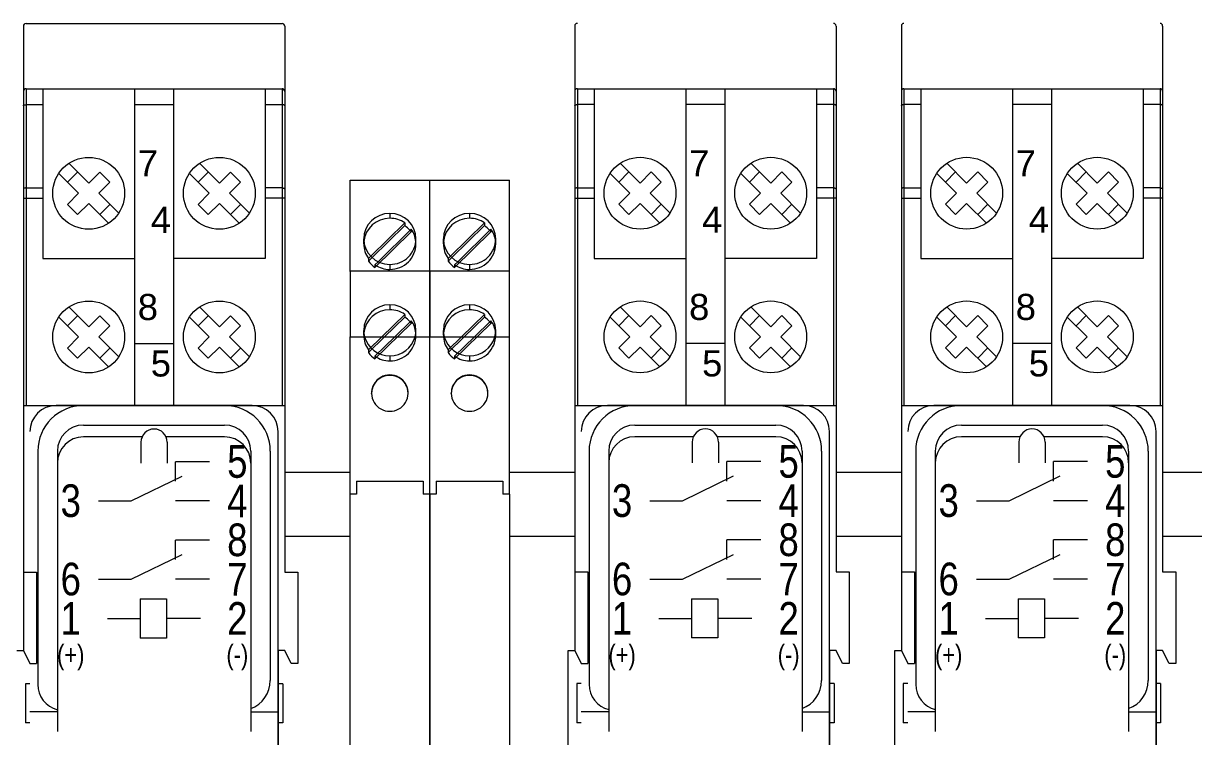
# Model space of a CAD drawing. Header units: millimetres. Extents: x 1359 to 3577, y 1336 to 3557.
# Drawn here: x 2754.9 to 2844.4, y 1977 to 2031.6 of the extents above; entities that cross this region are included whole.
import ezdxf

# ---------------------------------------------------------------- set-up
doc = ezdxf.new("R2010")
doc.units = ezdxf.units.MM
doc.layers.add('000-PI-Oprema', color=30, linetype='Continuous', lineweight=5)
doc.layers.add('000-SI-Oprema', color=30, linetype='Continuous', lineweight=0)
doc.layers.add('002-PI-Kabelska kanalica', color=150, linetype='Continuous')
doc.styles.add('NUOVO', font='txt.shx', dxfattribs={"width": 0.8, "height": 0.8})
doc.styles.get("Standard").update_dxf_attribs({"font": 'arial.ttf'})

msp = doc.modelspace()

# ---------------------------------------------------------------- linework, layer by layer
at = {"layer": '000-PI-Oprema', "color": 0, "linetype": 'ByBlock', "lineweight": 0}
for p, q in [((2779.871, 2019.556), (2785.971, 2019.556)), ((2779.871, 2013.1), (2779.871, 2019.556)), ((2779.871, 2019.556), (2779.871, 2019.556)), ((2779.871, 2019.556), (2779.871, 2019.556)), ((2779.871, 2019.556), (2779.871, 2019.556)), ((2779.871, 2019.556), (2785.971, 2019.556)), ((2779.871, 2013.1), (2779.871, 2019.556)), ((2779.871, 2019.556), (2779.871, 2019.556)), ((2779.871, 2019.556), (2779.871, 2019.556)), ((2779.871, 2019.556), (2779.871, 2019.556)), ((2785.971, 2019.556), (2785.971, 2019.556)), ((2785.971, 2019.556), (2785.971, 2019.556)), ((2785.971, 2019.556), (2785.971, 2019.556)), ((2785.971, 2013.1), (2785.971, 2019.556)), ((2785.971, 2019.556), (2785.971, 2019.556)), ((2785.971, 2019.556), (2785.971, 2019.556)), ((2785.971, 2019.556), (2785.971, 2019.556)), ((2785.971, 2013.1), (2785.971, 2019.556)), ((2785.971, 2019.556), (2792.071, 2019.556)), ((2785.971, 2013.1), (2785.971, 2019.556)), ((2785.971, 2019.556), (2785.971, 2019.556)), ((2785.971, 2019.556), (2785.971, 2019.556)), ((2785.971, 2019.556), (2785.971, 2019.556)), ((2785.971, 2019.556), (2792.071, 2019.556)), ((2785.971, 2013.1), (2785.971, 2019.556)), ((2785.971, 2019.556), (2785.971, 2019.556)), ((2785.971, 2019.556), (2785.971, 2019.556)), ((2785.971, 2019.556), (2785.971, 2019.556)), ((2785.971, 2018.711), (2785.971, 2019.156)), ((2785.971, 2018.711), (2785.971, 2019.156)), ((2792.071, 2019.556), (2792.071, 2019.556)), ((2792.071, 2019.556), (2792.071, 2019.556)), ((2792.071, 2019.556), (2792.071, 2019.556)), ((2792.071, 2013.1), (2792.071, 2019.556)), ((2792.071, 2019.556), (2792.071, 2019.556)), ((2792.071, 2019.556), (2792.071, 2019.556)), ((2792.071, 2019.556), (2792.071, 2019.556)), ((2792.071, 2013.1), (2792.071, 2019.556)), ((2792.071, 2018.711), (2792.071, 2019.156)), ((2792.071, 2018.711), (2792.071, 2019.156)), ((2779.871, 2018.056), (2779.871, 2018.056)), ((2779.871, 2018.056), (2779.871, 2018.056)), ((2785.971, 2018.056), (2785.971, 2018.056)), ((2785.971, 2018.056), (2785.971, 2018.056)), ((2784.066, 2016.281), (2781.455, 2013.727)), ((2782.921, 2017.013), (2782.921, 2016.634)), ((2784.066, 2016.281), (2784.066, 2016.073)), ((2785.971, 2015.993), (2785.971, 2016.869)), ((2785.971, 2015.993), (2785.971, 2016.869)), ((2790.166, 2016.281), (2787.555, 2013.727)), ((2789.021, 2017.013), (2789.021, 2016.634)), ((2790.166, 2016.281), (2790.166, 2016.073)), ((2792.071, 2015.993), (2792.071, 2016.869)), ((2792.071, 2015.993), (2792.071, 2016.869)), ((2781.561, 2013.623), (2784.066, 2016.073)), ((2784.561, 2015.589), (2781.776, 2012.865)), ((2782.019, 2013.311), (2784.561, 2015.797)), ((2784.561, 2015.797), (2784.561, 2015.589)), ((2787.661, 2013.623), (2790.166, 2016.073)), ((2790.661, 2015.589), (2787.876, 2012.865)), ((2788.119, 2013.311), (2790.661, 2015.797)), ((2790.661, 2015.797), (2790.661, 2015.589)), ((2780.921, 2014.677), (2780.921, 2015.057)), ((2784.921, 2014.677), (2784.921, 2015.057)), ((2787.021, 2014.677), (2787.021, 2015.057)), ((2791.021, 2014.677), (2791.021, 2015.057)), ((2781.455, 2013.727), (2781.281, 2013.557)), ((2781.281, 2013.35), (2781.561, 2013.623)), ((2781.281, 2013.557), (2781.281, 2013.35)), ((2787.555, 2013.727), (2787.381, 2013.557)), ((2787.381, 2013.35), (2787.661, 2013.623)), ((2787.381, 2013.557), (2787.381, 2013.35)), ((2779.871, 2012.556), (2779.871, 2013.1)), ((2779.871, 2012.556), (2779.871, 2013.1)), ((2781.776, 2013.073), (2782.019, 2013.311)), ((2781.776, 2013.073), (2781.776, 2012.865)), ((2782.921, 2013.1), (2782.921, 2012.721)), ((2785.971, 2012.556), (2785.971, 2013.1)), ((2785.971, 2012.556), (2785.971, 2013.1)), ((2785.971, 2012.556), (2785.971, 2013.1)), ((2785.971, 2012.556), (2785.971, 2013.1)), ((2787.876, 2013.073), (2788.119, 2013.311)), ((2787.876, 2013.073), (2787.876, 2012.865)), ((2789.021, 2013.1), (2789.021, 2012.721)), ((2792.071, 2012.556), (2792.071, 2013.1)), ((2792.071, 2012.556), (2792.071, 2013.1)), ((2779.871, 2012.605), (2785.971, 2012.605)), ((2779.871, 2012.556), (2779.871, 2012.556)), ((2779.871, 2012.556), (2779.871, 2007.556)), ((2779.871, 2012.556), (2779.871, 2012.556)), ((2779.871, 2012.556), (2779.871, 2007.556)), ((2785.971, 2012.605), (2792.071, 2012.605)), ((2785.971, 2012.556), (2785.971, 2012.556)), ((2785.971, 2007.556), (2785.971, 2012.556)), ((2785.971, 2012.556), (2785.971, 2012.556)), ((2785.971, 2007.556), (2785.971, 2012.556)), ((2785.971, 2012.556), (2785.971, 2012.556)), ((2785.971, 2012.556), (2785.971, 2007.556)), ((2785.971, 2012.556), (2785.971, 2012.556)), ((2785.971, 2012.556), (2785.971, 2007.556)), ((2792.071, 2012.556), (2792.071, 2012.556)), ((2792.071, 2007.556), (2792.071, 2012.556)), ((2792.071, 2012.556), (2792.071, 2012.556)), ((2792.071, 2007.556), (2792.071, 2012.556)), ((2782.921, 2010.013), (2782.921, 2009.634)), ((2789.021, 2010.013), (2789.021, 2009.634)), ((2784.066, 2009.281), (2782.303, 2007.556)), ((2782.515, 2007.556), (2784.066, 2009.073)), ((2784.066, 2009.281), (2784.066, 2009.073)), ((2785.971, 2008.993), (2785.971, 2009.865)), ((2785.971, 2008.993), (2785.971, 2009.865)), ((2790.166, 2009.281), (2788.403, 2007.556)), ((2788.615, 2007.556), (2790.166, 2009.073)), ((2790.166, 2009.281), (2790.166, 2009.073)), ((2792.071, 2008.993), (2792.071, 2009.865)), ((2792.071, 2008.993), (2792.071, 2009.865)), ((2784.561, 2008.589), (2781.776, 2005.865)), ((2783.292, 2007.556), (2784.561, 2008.797)), ((2784.561, 2008.797), (2784.561, 2008.589)), ((2790.661, 2008.589), (2787.876, 2005.865)), ((2789.392, 2007.556), (2790.661, 2008.797)), ((2790.661, 2008.797), (2790.661, 2008.589)), ((2779.871, 2007.556), (2785.971, 2007.556)), ((2779.871, 1997.206), (2779.871, 2007.556)), ((2779.871, 2007.556), (2779.871, 2007.556)), ((2779.871, 1997.206), (2779.871, 2007.556)), ((2779.871, 2007.556), (2779.871, 2007.556)), ((2780.921, 2007.677), (2780.921, 2008.057)), ((2781.281, 2006.35), (2782.515, 2007.556)), ((2782.303, 2007.556), (2781.281, 2006.557)), ((2781.776, 2006.073), (2783.292, 2007.556)), ((2784.921, 2007.677), (2784.921, 2008.057)), ((2785.971, 2007.556), (2785.971, 2007.556)), ((2785.971, 1997.206), (2785.971, 2007.556)), ((2785.971, 2007.556), (2785.971, 2007.556)), ((2785.971, 1997.206), (2785.971, 2007.556)), ((2785.971, 2007.556), (2792.071, 2007.556)), ((2785.971, 1997.206), (2785.971, 2007.556)), ((2785.971, 2007.556), (2785.971, 2007.556)), ((2785.971, 1997.206), (2785.971, 2007.556)), ((2785.971, 2007.556), (2785.971, 2007.556)), ((2787.021, 2007.677), (2787.021, 2008.057)), ((2787.381, 2006.35), (2788.615, 2007.556)), ((2788.403, 2007.556), (2787.381, 2006.557)), ((2787.876, 2006.073), (2789.392, 2007.556)), ((2791.021, 2007.677), (2791.021, 2008.057)), ((2792.071, 2007.556), (2792.071, 2007.556)), ((2792.071, 1997.206), (2792.071, 2007.556)), ((2792.071, 2007.556), (2792.071, 2007.556)), ((2792.071, 1997.206), (2792.071, 2007.556)), ((2781.281, 2006.557), (2781.281, 2006.35)), ((2787.381, 2006.557), (2787.381, 2006.35)), ((2781.776, 2006.073), (2781.776, 2005.865)), ((2782.921, 2006.1), (2782.921, 2005.721)), ((2787.876, 2006.073), (2787.876, 2005.865)), ((2789.021, 2006.1), (2789.021, 2005.721)), ((2781.521, 2003.233), (2781.521, 2003.242)), ((2784.321, 2003.233), (2784.321, 2003.242)), ((2787.621, 2003.233), (2787.621, 2003.242)), ((2790.421, 2003.233), (2790.421, 2003.242)), ((2769.121, 1998), (2766.521, 1998)), ((2766.521, 1996.5), (2766.521, 1998)), ((2811.321, 1998.006), (2808.721, 1998.006)), ((2808.721, 1996.506), (2808.721, 1998.006)), ((2836.321, 1998.006), (2833.721, 1998.006)), ((2833.721, 1996.506), (2833.721, 1998.006)), ((2763.121, 1995), (2767.021, 1996.9)), ((2779.896, 1971.005), (2779.871, 1997.206)), ((2779.896, 1971.005), (2779.871, 1997.206)), ((2779.871, 1996.556), (2779.871, 1996.556)), ((2779.871, 1996.556), (2779.871, 1996.556)), ((2785.971, 1995.506), (2785.971, 1997.206)), ((2785.971, 1995.506), (2785.971, 1997.206)), ((2785.996, 1971.005), (2785.971, 1997.206)), ((2785.996, 1971.005), (2785.971, 1997.206)), ((2785.971, 1996.556), (2785.971, 1996.556)), ((2785.971, 1996.556), (2785.971, 1996.556)), ((2785.971, 1996.556), (2785.971, 1996.556)), ((2785.971, 1996.556), (2785.971, 1996.556)), ((2792.071, 1995.506), (2792.071, 1997.206)), ((2792.071, 1995.506), (2792.071, 1997.206)), ((2792.071, 1996.556), (2792.071, 1996.556)), ((2792.071, 1996.556), (2792.071, 1996.556)), ((2805.321, 1995.006), (2809.221, 1996.907)), ((2830.321, 1995.006), (2834.221, 1996.907)), ((2779.871, 1995.756), (2779.871, 1995.756)), ((2779.871, 1995.756), (2779.871, 1995.756)), ((2780.371, 1996.506), (2785.471, 1996.506)), ((2780.371, 1996.506), (2780.371, 1996.506)), ((2780.371, 1996.506), (2780.371, 1995.506)), ((2785.471, 1996.506), (2785.471, 1996.506)), ((2785.471, 1996.506), (2785.471, 1995.506)), ((2785.971, 1995.756), (2785.971, 1995.756)), ((2785.971, 1995.756), (2785.971, 1995.756)), ((2785.971, 1995.756), (2785.971, 1995.756)), ((2785.971, 1995.756), (2785.971, 1995.756)), ((2786.471, 1996.506), (2791.571, 1996.506)), ((2786.471, 1996.506), (2786.471, 1996.506)), ((2786.471, 1996.506), (2786.471, 1995.506)), ((2791.571, 1996.506), (2791.571, 1996.506)), ((2791.571, 1996.506), (2791.571, 1995.506)), ((2792.071, 1995.756), (2792.071, 1995.756)), ((2792.071, 1995.756), (2792.071, 1995.756)), ((2760.621, 1995), (2763.121, 1995)), ((2769.121, 1995), (2766.521, 1995)), ((2779.871, 1995.506), (2779.871, 1995.506)), ((2780.371, 1995.506), (2779.871, 1995.506)), ((2779.871, 1995.506), (2779.871, 1995.506)), ((2779.871, 1994.797), (2779.871, 1994.797)), ((2779.871, 1994.797), (2779.871, 1994.797)), ((2780.371, 1995.506), (2780.371, 1995.506)), ((2785.471, 1995.506), (2785.471, 1995.506)), ((2785.971, 1995.506), (2785.471, 1995.506)), ((2785.971, 1995.506), (2785.971, 1995.506)), ((2785.971, 1995.506), (2785.971, 1969.206)), ((2785.971, 1995.506), (2785.971, 1995.506)), ((2785.971, 1995.506), (2785.971, 1969.206)), ((2785.971, 1995.506), (2785.971, 1995.506)), ((2786.471, 1995.506), (2785.971, 1995.506)), ((2785.971, 1995.506), (2785.971, 1995.506)), ((2785.971, 1994.797), (2785.971, 1994.797)), ((2785.971, 1994.797), (2785.971, 1994.797)), ((2785.971, 1994.797), (2785.971, 1994.797)), ((2785.971, 1994.797), (2785.971, 1994.797)), ((2786.471, 1995.506), (2786.471, 1995.506)), ((2791.571, 1995.506), (2791.571, 1995.506)), ((2792.071, 1995.506), (2791.571, 1995.506)), ((2792.071, 1995.506), (2792.071, 1995.506)), ((2792.071, 1995.506), (2792.071, 1969.206)), ((2792.071, 1995.506), (2792.071, 1995.506)), ((2792.071, 1995.506), (2792.071, 1969.206)), ((2792.071, 1994.797), (2792.071, 1994.797)), ((2792.071, 1994.797), (2792.071, 1994.797)), ((2802.821, 1995.006), (2805.321, 1995.006)), ((2811.321, 1995.006), (2808.721, 1995.006)), ((2827.821, 1995.006), (2830.321, 1995.006)), ((2836.321, 1995.006), (2833.721, 1995.006)), ((2769.121, 1992), (2766.521, 1992)), ((2766.521, 1990.5), (2766.521, 1992)), ((2811.321, 1992.006), (2808.721, 1992.006)), ((2808.721, 1990.506), (2808.721, 1992.006)), ((2836.321, 1992.006), (2833.721, 1992.006)), ((2833.721, 1990.506), (2833.721, 1992.006)), ((2763.121, 1989), (2767.021, 1990.9)), ((2805.321, 1989.006), (2809.221, 1990.907)), ((2830.321, 1989.006), (2834.221, 1990.907)), ((2760.621, 1989), (2763.121, 1989)), ((2769.121, 1989), (2766.521, 1989)), ((2802.821, 1989.006), (2805.321, 1989.006)), ((2811.321, 1989.006), (2808.721, 1989.006)), ((2827.821, 1989.006), (2830.321, 1989.006)), ((2836.321, 1989.006), (2833.721, 1989.006)), ((2763.821, 1987.5), (2763.821, 1984.5)), ((2763.821, 1987.5), (2765.821, 1987.5)), ((2765.821, 1987.5), (2765.821, 1984.5)), ((2806.021, 1987.506), (2806.021, 1984.506)), ((2806.021, 1987.506), (2808.021, 1987.506)), ((2808.021, 1987.506), (2808.021, 1984.506)), ((2831.021, 1987.506), (2831.021, 1984.506)), ((2831.021, 1987.506), (2833.021, 1987.506)), ((2833.021, 1987.506), (2833.021, 1984.506)), ((2761.321, 1986), (2763.821, 1986)), ((2768.421, 1986), (2765.821, 1986)), ((2803.521, 1986.006), (2806.021, 1986.006)), ((2810.621, 1986.006), (2808.021, 1986.006)), ((2828.521, 1986.006), (2831.021, 1986.006)), ((2835.621, 1986.006), (2833.021, 1986.006)), ((2765.821, 1984.5), (2763.821, 1984.5)), ((2808.021, 1984.506), (2806.021, 1984.506)), ((2833.021, 1984.506), (2831.021, 1984.506))]:
    msp.add_line(p, q, dxfattribs=at)
for centre in [(2782.921, 2003.242), (2789.021, 2003.242)]:
    msp.add_arc(centre, 1.4, 0, 180.00002, dxfattribs=at)
for centre, major_axis, ratio, start_param, end_param in [((2782.921, 2015.057), (-2, 0), 0.978148, -1.570796, 0), ((2782.921, 2014.677), (-2, 0), 0.978148, -1.570796, -0.097132), ((2782.921, 2015.057), (-2, 0), 0.978148, 3.141593, 4.712389), ((2782.921, 2014.677), (-2, 0), 0.978148, -2.180289, -1.570796), ((2789.021, 2015.057), (-2, 0), 0.978148, -1.570796, 0), ((2789.021, 2014.677), (-2, 0), 0.978148, -1.570796, -0.097132), ((2789.021, 2015.057), (-2, 0), 0.978148, 3.141593, 4.712389), ((2789.021, 2014.677), (-2, 0), 0.978148, -2.180289, -1.570796), ((2782.921, 2014.469), (2, 0), 0.978148, 0.685382, 0.961304), ((2782.921, 2014.469), (2, 0), 0.978148, 0.609492, 0.685382), ((2782.921, 2014.677), (-2, 0), 0.978148, -3.044461, -2.5321), ((2789.021, 2014.469), (2, 0), 0.978148, 0.685382, 0.961304), ((2789.021, 2014.469), (2, 0), 0.978148, 0.609492, 0.685382), ((2789.021, 2014.677), (-2, 0), 0.978148, -3.044461, -2.5321), ((2782.921, 2015.057), (-2, 0), 0.978148, 0, 1.570796), ((2782.921, 2014.677), (-2, 0), 0.978148, -0.097132, 0), ((2782.921, 2014.677), (-2, 0), 0.978148, 0, 0.609492), ((2782.921, 2015.057), (-2, 0), 0.978148, 1.570796, 3.141593), ((2782.921, 2014.677), (-2, 0), 0.978148, 1.570796, 3.141593), ((2782.921, 2014.677), (-2, 0), 0.978148, 3.141593, 3.238724), ((2789.021, 2015.057), (-2, 0), 0.978148, 0, 1.570796), ((2789.021, 2014.677), (-2, 0), 0.978148, -0.097132, 0), ((2789.021, 2014.677), (-2, 0), 0.978148, 0, 0.609492), ((2789.021, 2015.057), (-2, 0), 0.978148, 1.570796, 3.141593), ((2789.021, 2014.677), (-2, 0), 0.978148, 1.570796, 3.141593), ((2789.021, 2014.677), (-2, 0), 0.978148, 3.141593, 3.238724), ((2782.921, 2014.469), (2, 0), 0.978148, -2.5321, -2.180289), ((2782.921, 2014.677), (-2, 0), 0.978148, 0.961304, 1.570796), ((2789.021, 2014.469), (2, 0), 0.978148, -2.5321, -2.180289), ((2789.021, 2014.677), (-2, 0), 0.978148, 0.961304, 1.570796), ((2782.921, 2008.057), (-2, 0), 0.978148, -1.570796, 0), ((2782.921, 2008.057), (-2, 0), 0.978148, 3.141593, 4.712389), ((2789.021, 2008.057), (-2, 0), 0.978148, -1.570796, 0), ((2789.021, 2008.057), (-2, 0), 0.978148, 3.141593, 4.712389), ((2782.921, 2007.677), (-2, 0), 0.978148, -1.570796, -0.097132), ((2782.921, 2007.677), (-2, 0), 0.978148, -2.180289, -1.570796), ((2782.921, 2007.469), (2, 0), 0.978148, 0.685382, 0.961304), ((2789.021, 2007.677), (-2, 0), 0.978148, -1.570796, -0.097132), ((2789.021, 2007.677), (-2, 0), 0.978148, -2.180289, -1.570796), ((2789.021, 2007.469), (2, 0), 0.978148, 0.685382, 0.961304), ((2782.921, 2007.469), (2, 0), 0.978148, 0.609492, 0.685382), ((2782.921, 2007.677), (-2, 0), 0.978148, -3.044461, -2.5321), ((2789.021, 2007.469), (2, 0), 0.978148, 0.609492, 0.685382), ((2789.021, 2007.677), (-2, 0), 0.978148, -3.044461, -2.5321), ((2782.921, 2008.057), (-2, 0), 0.978148, 0, 0.258728), ((2782.921, 2007.677), (-2, 0), 0.978148, -0.097132, 0), ((2782.921, 2007.677), (-2, 0), 0.978148, 0, 0.609492), ((2782.921, 2008.057), (-2, 0), 0.978148, 0.258728, 1.570796), ((2782.921, 2007.677), (-2, 0), 0.978148, 1.570796, 3.141593), ((2782.921, 2008.057), (-2, 0), 0.978148, 1.570796, 2.882864), ((2782.921, 2008.057), (-2, 0), 0.978148, 2.882864, 3.141593), ((2782.921, 2007.677), (-2, 0), 0.978148, 3.141593, 3.238724), ((2789.021, 2008.057), (-2, 0), 0.978148, 0, 0.258728), ((2789.021, 2007.677), (-2, 0), 0.978148, -0.097132, 0), ((2789.021, 2007.677), (-2, 0), 0.978148, 0, 0.609492), ((2789.021, 2008.057), (-2, 0), 0.978148, 0.258728, 1.570796), ((2789.021, 2007.677), (-2, 0), 0.978148, 1.570796, 3.141593), ((2789.021, 2008.057), (-2, 0), 0.978148, 1.570796, 2.882864), ((2789.021, 2008.057), (-2, 0), 0.978148, 2.882864, 3.141593), ((2789.021, 2007.677), (-2, 0), 0.978148, 3.141593, 3.238724), ((2782.921, 2007.469), (2, 0), 0.978148, -2.5321, -2.180289), ((2782.921, 2007.677), (-2, 0), 0.978148, 0.961304, 1.570796), ((2789.021, 2007.469), (2, 0), 0.978148, -2.5321, -2.180289), ((2789.021, 2007.677), (-2, 0), 0.978148, 0.961304, 1.570796), ((2782.921, 2003.233), (-1.4, 0), 0.982559, -1.570796, 0.003609), ((2782.921, 2003.242), (1.4, 0), 0.994522, 1.570796, 3.141593), ((2782.921, 2003.242), (1.4, 0), 0.994522, 0, 1.570796), ((2782.921, 2003.233), (-1.4, 0), 0.982559, 3.141538, 4.712389), ((2789.021, 2003.233), (-1.4, 0), 0.982559, -1.570796, 0.003609), ((2789.021, 2003.242), (1.4, 0), 0.994522, 1.570796, 3.141593), ((2789.021, 2003.242), (1.4, 0), 0.994522, 0, 1.570796), ((2789.021, 2003.233), (-1.4, 0), 0.982559, 3.141538, 4.712389), ((2782.921, 2003.242), (1.4, 0), 0.994522, 3.141593, 3.68285), ((2782.921, 2003.233), (-1.4, 0), 0.982559, 0.003609, 0.541258), ((2782.921, 2003.242), (1.4, 0), 0.994522, -0.541258, 0), ((2782.921, 2003.233), (-1.4, 0), 0.982559, 2.600335, 3.141538), ((2789.021, 2003.242), (1.4, 0), 0.994522, 3.141593, 3.68285), ((2789.021, 2003.233), (-1.4, 0), 0.982559, 0.003609, 0.541258), ((2789.021, 2003.242), (1.4, 0), 0.994522, -0.541258, 0), ((2789.021, 2003.233), (-1.4, 0), 0.982559, 2.600335, 3.141538), ((2782.921, 2003.224), (-1.398, 0), 0.976187, 0.538389, 2.603204), ((2789.021, 2003.224), (-1.398, 0), 0.976187, 0.538389, 2.603204)]:
    msp.add_ellipse(centre, major_axis=major_axis, ratio=ratio, start_param=start_param, end_param=end_param, dxfattribs=at)
at = {"layer": '000-SI-Oprema', "color": 0, "linetype": 'ByBlock', "lineweight": 0}
for p, q in [((2755.071, 2031.55), (2774.671, 2031.55)), ((2754.871, 2031.35), (2754.871, 1983.55)), ((2774.871, 2031.35), (2774.871, 1989.55)), ((2797.071, 2031.356), (2797.071, 1983.556)), ((2817.071, 2031.356), (2817.071, 1989.556)), ((2822.071, 2031.356), (2822.071, 1983.556)), ((2842.071, 2031.356), (2842.071, 1989.556)), ((2755.071, 2026.55), (2755.071, 2002.3)), ((2755.071, 2026.55), (2774.671, 2026.55)), ((2756.371, 2026.55), (2756.371, 2013.55)), ((2763.371, 2026.55), (2763.371, 2002.3)), ((2766.371, 2026.55), (2766.371, 2002.3)), ((2773.371, 2026.55), (2773.371, 2013.55)), ((2774.671, 2026.55), (2774.671, 2002.3)), ((2797.271, 2026.556), (2797.271, 2002.306)), ((2797.271, 2026.556), (2816.871, 2026.556)), ((2798.571, 2026.556), (2798.571, 2013.556)), ((2805.571, 2026.556), (2805.571, 2002.306)), ((2808.571, 2026.556), (2808.571, 2002.306)), ((2815.571, 2026.556), (2815.571, 2013.556)), ((2816.871, 2026.556), (2816.871, 2002.306)), ((2822.271, 2026.556), (2822.271, 2002.306)), ((2822.271, 2026.556), (2841.871, 2026.556)), ((2823.571, 2026.556), (2823.571, 2013.556)), ((2830.571, 2026.556), (2830.571, 2002.306)), ((2833.571, 2026.556), (2833.571, 2002.306)), ((2840.571, 2026.556), (2840.571, 2013.556)), ((2841.871, 2026.556), (2841.871, 2002.306)), ((2756.371, 2025.334), (2755.071, 2025.334)), ((2766.371, 2025.334), (2763.371, 2025.334)), ((2774.671, 2025.334), (2773.371, 2025.334)), ((2798.571, 2025.341), (2797.271, 2025.341)), ((2808.571, 2025.341), (2805.571, 2025.341)), ((2816.871, 2025.341), (2815.571, 2025.341)), ((2823.571, 2025.341), (2822.271, 2025.341)), ((2833.571, 2025.341), (2830.571, 2025.341)), ((2841.871, 2025.341), (2840.571, 2025.341)), ((2758.355, 2020.844), (2759.871, 2019.327)), ((2768.355, 2020.844), (2769.871, 2019.327)), ((2800.555, 2020.85), (2802.071, 2019.334)), ((2810.555, 2020.85), (2812.071, 2019.334)), ((2825.555, 2020.85), (2827.071, 2019.334)), ((2835.555, 2020.85), (2837.071, 2019.334)), ((2757.577, 2020.066), (2759.093, 2018.549)), ((2758.245, 2019.398), (2759.023, 2020.176)), ((2759.871, 2019.327), (2760.72, 2020.176)), ((2760.72, 2020.176), (2761.498, 2019.398)), ((2767.577, 2020.066), (2769.093, 2018.549)), ((2768.245, 2019.398), (2769.023, 2020.176)), ((2769.871, 2019.327), (2770.72, 2020.176)), ((2770.72, 2020.176), (2771.498, 2019.398)), ((2799.777, 2020.072), (2801.293, 2018.556)), ((2800.445, 2019.405), (2801.223, 2020.182)), ((2802.071, 2019.334), (2802.92, 2020.182)), ((2802.92, 2020.182), (2803.698, 2019.405)), ((2809.777, 2020.072), (2811.293, 2018.556)), ((2810.445, 2019.405), (2811.223, 2020.182)), ((2812.071, 2019.334), (2812.92, 2020.182)), ((2812.92, 2020.182), (2813.698, 2019.405)), ((2824.777, 2020.072), (2826.293, 2018.556)), ((2825.445, 2019.405), (2826.223, 2020.182)), ((2827.071, 2019.334), (2827.92, 2020.182)), ((2827.92, 2020.182), (2828.698, 2019.405)), ((2834.777, 2020.072), (2836.293, 2018.556)), ((2835.445, 2019.405), (2836.223, 2020.182)), ((2837.071, 2019.334), (2837.92, 2020.182)), ((2837.92, 2020.182), (2838.698, 2019.405)), ((2755.071, 2018.957), (2756.371, 2018.957)), ((2760.649, 2018.549), (2761.498, 2019.398)), ((2770.649, 2018.549), (2771.498, 2019.398)), ((2774.671, 2018.957), (2773.371, 2018.957)), ((2797.271, 2018.964), (2798.571, 2018.964)), ((2802.849, 2018.556), (2803.698, 2019.405)), ((2812.849, 2018.556), (2813.698, 2019.405)), ((2816.871, 2018.964), (2815.571, 2018.964)), ((2822.271, 2018.964), (2823.571, 2018.964)), ((2827.849, 2018.556), (2828.698, 2019.405)), ((2837.849, 2018.556), (2838.698, 2019.405)), ((2841.871, 2018.964), (2840.571, 2018.964)), ((2754.871, 2018.172), (2756.371, 2018.172)), ((2758.245, 2017.701), (2759.093, 2018.549)), ((2760.649, 2018.549), (2762.165, 2017.033)), ((2768.245, 2017.701), (2769.093, 2018.549)), ((2770.649, 2018.549), (2772.165, 2017.033)), ((2774.871, 2018.172), (2773.371, 2018.172)), ((2797.071, 2018.179), (2798.571, 2018.179)), ((2800.445, 2017.708), (2801.293, 2018.556)), ((2802.849, 2018.556), (2804.365, 2017.04)), ((2810.445, 2017.708), (2811.293, 2018.556)), ((2812.849, 2018.556), (2814.365, 2017.04)), ((2817.071, 2018.179), (2815.571, 2018.179)), ((2822.071, 2018.179), (2823.571, 2018.179)), ((2825.445, 2017.708), (2826.293, 2018.556)), ((2827.849, 2018.556), (2829.365, 2017.04)), ((2835.445, 2017.708), (2836.293, 2018.556)), ((2837.849, 2018.556), (2839.365, 2017.04)), ((2842.071, 2018.179), (2840.571, 2018.179)), ((2758.245, 2017.701), (2759.023, 2016.923)), ((2759.023, 2016.923), (2759.871, 2017.772)), ((2759.871, 2017.772), (2761.388, 2016.255)), ((2760.72, 2016.923), (2761.498, 2017.701)), ((2768.245, 2017.701), (2769.023, 2016.923)), ((2769.023, 2016.923), (2769.871, 2017.772)), ((2769.871, 2017.772), (2771.388, 2016.255)), ((2770.72, 2016.923), (2771.498, 2017.701)), ((2800.445, 2017.708), (2801.223, 2016.93)), ((2801.223, 2016.93), (2802.071, 2017.778)), ((2802.071, 2017.778), (2803.588, 2016.262)), ((2802.92, 2016.93), (2803.698, 2017.708)), ((2810.445, 2017.708), (2811.223, 2016.93)), ((2811.223, 2016.93), (2812.071, 2017.778)), ((2812.071, 2017.778), (2813.588, 2016.262)), ((2812.92, 2016.93), (2813.698, 2017.708)), ((2825.445, 2017.708), (2826.223, 2016.93)), ((2826.223, 2016.93), (2827.071, 2017.778)), ((2827.071, 2017.778), (2828.588, 2016.262)), ((2827.92, 2016.93), (2828.698, 2017.708)), ((2835.445, 2017.708), (2836.223, 2016.93)), ((2836.223, 2016.93), (2837.071, 2017.778)), ((2837.071, 2017.778), (2838.588, 2016.262)), ((2837.92, 2016.93), (2838.698, 2017.708)), ((2756.371, 2013.55), (2763.371, 2013.55)), ((2773.371, 2013.55), (2766.371, 2013.55)), ((2798.571, 2013.556), (2805.571, 2013.556)), ((2815.571, 2013.556), (2808.571, 2013.556)), ((2823.571, 2013.556), (2830.571, 2013.556)), ((2840.571, 2013.556), (2833.571, 2013.556)), ((2757.577, 2009.066), (2759.093, 2007.549)), ((2758.245, 2008.398), (2759.023, 2009.176)), ((2758.355, 2009.844), (2759.871, 2008.327)), ((2759.871, 2008.327), (2760.72, 2009.176)), ((2760.72, 2009.176), (2761.498, 2008.398)), ((2767.577, 2009.066), (2769.093, 2007.549)), ((2768.245, 2008.398), (2769.023, 2009.176)), ((2768.355, 2009.844), (2769.871, 2008.327)), ((2769.871, 2008.327), (2770.72, 2009.176)), ((2770.72, 2009.176), (2771.498, 2008.398)), ((2799.777, 2009.072), (2801.293, 2007.556)), ((2800.445, 2008.405), (2801.223, 2009.182)), ((2800.555, 2009.85), (2802.071, 2008.334)), ((2802.071, 2008.334), (2802.92, 2009.182)), ((2802.92, 2009.182), (2803.698, 2008.405)), ((2809.777, 2009.072), (2811.293, 2007.556)), ((2810.445, 2008.405), (2811.223, 2009.182)), ((2810.555, 2009.85), (2812.071, 2008.334)), ((2812.071, 2008.334), (2812.92, 2009.182)), ((2812.92, 2009.182), (2813.698, 2008.405)), ((2824.777, 2009.072), (2826.293, 2007.556)), ((2825.445, 2008.405), (2826.223, 2009.182)), ((2825.555, 2009.85), (2827.071, 2008.334)), ((2827.071, 2008.334), (2827.92, 2009.182)), ((2827.92, 2009.182), (2828.698, 2008.405)), ((2834.777, 2009.072), (2836.293, 2007.556)), ((2835.445, 2008.405), (2836.223, 2009.182)), ((2835.555, 2009.85), (2837.071, 2008.334)), ((2837.071, 2008.334), (2837.92, 2009.182)), ((2837.92, 2009.182), (2838.698, 2008.405)), ((2760.649, 2007.549), (2761.498, 2008.398)), ((2770.649, 2007.549), (2771.498, 2008.398)), ((2802.849, 2007.556), (2803.698, 2008.405)), ((2812.849, 2007.556), (2813.698, 2008.405)), ((2827.849, 2007.556), (2828.698, 2008.405)), ((2837.849, 2007.556), (2838.698, 2008.405)), ((2758.245, 2006.701), (2759.093, 2007.549)), ((2760.649, 2007.549), (2762.165, 2006.033)), ((2768.245, 2006.701), (2769.093, 2007.549)), ((2770.649, 2007.549), (2772.165, 2006.033)), ((2800.445, 2006.708), (2801.293, 2007.556)), ((2802.849, 2007.556), (2804.365, 2006.04)), ((2810.445, 2006.708), (2811.293, 2007.556)), ((2812.849, 2007.556), (2814.365, 2006.04)), ((2825.445, 2006.708), (2826.293, 2007.556)), ((2827.849, 2007.556), (2829.365, 2006.04)), ((2835.445, 2006.708), (2836.293, 2007.556)), ((2837.849, 2007.556), (2839.365, 2006.04)), ((2758.245, 2006.701), (2759.023, 2005.923)), ((2759.023, 2005.923), (2759.871, 2006.772)), ((2759.871, 2006.772), (2761.388, 2005.255)), ((2760.72, 2005.923), (2761.498, 2006.701)), ((2766.371, 2007.034), (2763.371, 2007.034)), ((2768.245, 2006.701), (2769.023, 2005.923)), ((2769.023, 2005.923), (2769.871, 2006.772)), ((2769.871, 2006.772), (2771.388, 2005.255)), ((2770.72, 2005.923), (2771.498, 2006.701)), ((2800.445, 2006.708), (2801.223, 2005.93)), ((2801.223, 2005.93), (2802.071, 2006.778)), ((2802.071, 2006.778), (2803.588, 2005.262)), ((2802.92, 2005.93), (2803.698, 2006.708)), ((2808.571, 2007.041), (2805.571, 2007.041)), ((2810.445, 2006.708), (2811.223, 2005.93)), ((2811.223, 2005.93), (2812.071, 2006.778)), ((2812.071, 2006.778), (2813.588, 2005.262)), ((2812.92, 2005.93), (2813.698, 2006.708)), ((2825.445, 2006.708), (2826.223, 2005.93)), ((2826.223, 2005.93), (2827.071, 2006.778)), ((2827.071, 2006.778), (2828.588, 2005.262)), ((2827.92, 2005.93), (2828.698, 2006.708)), ((2833.571, 2007.041), (2830.571, 2007.041)), ((2835.445, 2006.708), (2836.223, 2005.93)), ((2836.223, 2005.93), (2837.071, 2006.778)), ((2837.071, 2006.778), (2838.588, 2005.262)), ((2837.92, 2005.93), (2838.698, 2006.708)), ((2754.871, 2002.3), (2774.871, 2002.3)), ((2772.371, 2002.3), (2757.371, 2002.3)), ((2772.371, 2002.3), (2757.371, 2002.3)), ((2759.471, 2002.3), (2770.271, 2002.3)), ((2759.471, 2002.3), (2770.271, 2002.3)), ((2797.071, 2002.306), (2817.071, 2002.306)), ((2814.571, 2002.306), (2799.571, 2002.306)), ((2814.571, 2002.306), (2799.571, 2002.306)), ((2801.671, 2002.306), (2812.471, 2002.306)), ((2801.671, 2002.306), (2812.471, 2002.306)), ((2822.071, 2002.306), (2842.071, 2002.306)), ((2839.571, 2002.306), (2824.571, 2002.306)), ((2839.571, 2002.306), (2824.571, 2002.306)), ((2826.671, 2002.306), (2837.471, 2002.306)), ((2826.671, 2002.306), (2837.471, 2002.306)), ((2759.471, 2000.8), (2770.271, 2000.8)), ((2774.371, 1958.7), (2774.371, 2000.3)), ((2774.371, 1958.7), (2774.371, 2000.3)), ((2801.671, 2000.806), (2812.471, 2000.806)), ((2816.571, 1958.706), (2816.571, 2000.306)), ((2816.571, 1958.706), (2816.571, 2000.306)), ((2826.671, 2000.806), (2837.471, 2000.806)), ((2841.571, 1958.706), (2841.571, 2000.306)), ((2841.571, 1958.706), (2841.571, 2000.306)), ((2763.955, 1999.9), (2759.471, 1999.9)), ((2763.871, 1999.5), (2763.871, 1997.9)), ((2770.271, 1999.9), (2765.788, 1999.9)), ((2765.871, 1999.5), (2765.871, 1997.9)), ((2806.155, 1999.906), (2801.671, 1999.906)), ((2806.071, 1999.506), (2806.071, 1997.906)), ((2812.471, 1999.906), (2807.988, 1999.906)), ((2808.071, 1999.506), (2808.071, 1997.906)), ((2831.155, 1999.906), (2826.671, 1999.906)), ((2831.071, 1999.506), (2831.071, 1997.906)), ((2837.471, 1999.906), (2832.988, 1999.906)), ((2833.071, 1999.506), (2833.071, 1997.906)), ((2755.971, 1998.8), (2755.971, 1980.95)), ((2757.471, 1998.8), (2757.471, 1980.95)), ((2772.271, 1998.8), (2772.271, 1981.25)), ((2773.771, 1998.8), (2773.771, 1981.25)), ((2798.171, 1998.806), (2798.171, 1980.956)), ((2799.671, 1998.806), (2799.671, 1980.956)), ((2814.471, 1998.806), (2814.471, 1981.256)), ((2815.971, 1998.806), (2815.971, 1981.256)), ((2823.171, 1998.806), (2823.171, 1980.956)), ((2824.671, 1998.806), (2824.671, 1980.956)), ((2839.471, 1998.806), (2839.471, 1981.256)), ((2840.971, 1998.806), (2840.971, 1981.256)), ((2757.471, 1997.9), (2757.471, 1977.35)), ((2772.271, 1997.9), (2772.271, 1977.35)), ((2799.671, 1997.906), (2799.671, 1977.356)), ((2814.471, 1997.906), (2814.471, 1977.356)), ((2824.671, 1997.906), (2824.671, 1977.356)), ((2839.471, 1997.906), (2839.471, 1977.356)), ((2754.871, 1989.55), (2755.871, 1989.55)), ((2755.871, 1989.55), (2755.871, 1982.55)), ((2774.871, 1989.55), (2775.871, 1989.55)), ((2775.871, 1989.55), (2775.871, 1982.55)), ((2797.071, 1989.556), (2798.071, 1989.556)), ((2798.071, 1989.556), (2798.071, 1982.556)), ((2817.071, 1989.556), (2818.071, 1989.556)), ((2818.071, 1989.556), (2818.071, 1982.556)), ((2822.071, 1989.556), (2823.071, 1989.556)), ((2823.071, 1989.556), (2823.071, 1982.556)), ((2842.071, 1989.556), (2843.071, 1989.556)), ((2843.071, 1989.556), (2843.071, 1982.556)), ((2754.371, 1983.55), (2754.871, 1983.55)), ((2754.871, 1983.55), (2755.371, 1982.55)), ((2774.371, 1983.55), (2774.371, 1975.55)), ((2774.871, 1983.55), (2774.371, 1983.55)), ((2775.371, 1982.55), (2774.871, 1983.55)), ((2796.571, 1975.556), (2796.571, 1983.556)), ((2796.571, 1983.556), (2797.071, 1983.556)), ((2797.071, 1983.556), (2797.571, 1982.556)), ((2816.571, 1983.556), (2816.571, 1975.556)), ((2817.071, 1983.556), (2816.571, 1983.556)), ((2817.571, 1982.556), (2817.071, 1983.556)), ((2821.571, 1975.556), (2821.571, 1983.556)), ((2821.571, 1983.556), (2822.071, 1983.556)), ((2822.071, 1983.556), (2822.571, 1982.556)), ((2841.571, 1983.556), (2841.571, 1975.556)), ((2842.071, 1983.556), (2841.571, 1983.556)), ((2842.571, 1982.556), (2842.071, 1983.556)), ((2755.371, 1982.55), (2755.871, 1982.55)), ((2775.871, 1982.55), (2775.371, 1982.55)), ((2797.571, 1982.556), (2798.071, 1982.556)), ((2818.071, 1982.556), (2817.571, 1982.556)), ((2822.571, 1982.556), (2823.071, 1982.556)), ((2843.071, 1982.556), (2842.571, 1982.556)), ((2755.021, 1981), (2755.021, 1978)), ((2755.371, 1981), (2755.021, 1981)), ((2755.021, 1981), (2755.021, 1978)), ((2755.371, 1981), (2755.021, 1981)), ((2774.721, 1981), (2774.371, 1981)), ((2774.721, 1981), (2774.371, 1981)), ((2774.721, 1981), (2774.721, 1978)), ((2774.721, 1981), (2774.721, 1978)), ((2797.221, 1981.006), (2797.221, 1978.006)), ((2797.571, 1981.006), (2797.221, 1981.006)), ((2797.221, 1981.006), (2797.221, 1978.006)), ((2797.571, 1981.006), (2797.221, 1981.006)), ((2816.921, 1981.006), (2816.571, 1981.006)), ((2816.921, 1981.006), (2816.571, 1981.006)), ((2816.921, 1981.006), (2816.921, 1978.006)), ((2816.921, 1981.006), (2816.921, 1978.006)), ((2822.221, 1981.006), (2822.221, 1978.006)), ((2822.571, 1981.006), (2822.221, 1981.006)), ((2822.221, 1981.006), (2822.221, 1978.006)), ((2822.571, 1981.006), (2822.221, 1981.006)), ((2841.921, 1981.006), (2841.571, 1981.006)), ((2841.921, 1981.006), (2841.571, 1981.006)), ((2841.921, 1981.006), (2841.921, 1978.006)), ((2841.921, 1981.006), (2841.921, 1978.006)), ((2757.471, 1978.85), (2755.371, 1978.85)), ((2772.271, 1978.85), (2774.371, 1978.85)), ((2799.671, 1978.856), (2797.571, 1978.856)), ((2814.471, 1978.856), (2816.571, 1978.856)), ((2824.671, 1978.856), (2822.571, 1978.856)), ((2839.471, 1978.856), (2841.571, 1978.856)), ((2755.371, 1978), (2755.021, 1978)), ((2755.371, 1978), (2755.021, 1978)), ((2774.721, 1978), (2774.371, 1978)), ((2774.721, 1978), (2774.371, 1978)), ((2797.571, 1978.006), (2797.221, 1978.006)), ((2797.571, 1978.006), (2797.221, 1978.006)), ((2816.921, 1978.006), (2816.571, 1978.006)), ((2816.921, 1978.006), (2816.571, 1978.006)), ((2822.571, 1978.006), (2822.221, 1978.006)), ((2822.571, 1978.006), (2822.221, 1978.006)), ((2841.921, 1978.006), (2841.571, 1978.006)), ((2841.921, 1978.006), (2841.571, 1978.006))]:
    msp.add_line(p, q, dxfattribs=at)
for points in [[(2754.871, 2025.256), (2754.873, 2025.266), (2754.878, 2025.276), (2754.886, 2025.286), (2754.898, 2025.295), (2754.913, 2025.304), (2754.93, 2025.312), (2754.95, 2025.318), (2754.971, 2025.324), (2754.995, 2025.329), (2755.02, 2025.332), (2755.045, 2025.334), (2755.071, 2025.334)], [(2774.871, 2025.256), (2774.87, 2025.266), (2774.864, 2025.276), (2774.856, 2025.286), (2774.844, 2025.295), (2774.83, 2025.304), (2774.813, 2025.312), (2774.793, 2025.318), (2774.771, 2025.324), (2774.748, 2025.329), (2774.723, 2025.332), (2774.697, 2025.334), (2774.671, 2025.334)], [(2797.071, 2025.263), (2797.073, 2025.273), (2797.078, 2025.283), (2797.086, 2025.293), (2797.098, 2025.302), (2797.113, 2025.31), (2797.13, 2025.318), (2797.15, 2025.325), (2797.171, 2025.331), (2797.195, 2025.335), (2797.219, 2025.339), (2797.245, 2025.341), (2797.271, 2025.341)], [(2817.071, 2025.263), (2817.07, 2025.273), (2817.064, 2025.283), (2817.056, 2025.293), (2817.044, 2025.302), (2817.03, 2025.31), (2817.013, 2025.318), (2816.993, 2025.325), (2816.971, 2025.331), (2816.948, 2025.335), (2816.923, 2025.339), (2816.897, 2025.341), (2816.871, 2025.341)], [(2822.071, 2025.263), (2822.073, 2025.273), (2822.078, 2025.283), (2822.086, 2025.293), (2822.098, 2025.302), (2822.113, 2025.31), (2822.13, 2025.318), (2822.15, 2025.325), (2822.171, 2025.331), (2822.195, 2025.335), (2822.219, 2025.339), (2822.245, 2025.341), (2822.271, 2025.341)], [(2842.071, 2025.263), (2842.07, 2025.273), (2842.064, 2025.283), (2842.056, 2025.293), (2842.044, 2025.302), (2842.03, 2025.31), (2842.013, 2025.318), (2841.993, 2025.325), (2841.971, 2025.331), (2841.948, 2025.335), (2841.923, 2025.339), (2841.897, 2025.341), (2841.871, 2025.341)], [(2755.071, 2018.957), (2755.045, 2018.957), (2755.02, 2018.955), (2754.995, 2018.951), (2754.971, 2018.947), (2754.95, 2018.941), (2754.93, 2018.934), (2754.913, 2018.927), (2754.898, 2018.918), (2754.886, 2018.909), (2754.878, 2018.899), (2754.873, 2018.889), (2754.871, 2018.879)], [(2774.671, 2018.957), (2774.697, 2018.957), (2774.723, 2018.955), (2774.748, 2018.951), (2774.771, 2018.947), (2774.793, 2018.941), (2774.813, 2018.934), (2774.83, 2018.927), (2774.844, 2018.918), (2774.856, 2018.909), (2774.864, 2018.899), (2774.87, 2018.889), (2774.871, 2018.879)], [(2797.271, 2018.964), (2797.245, 2018.963), (2797.219, 2018.961), (2797.195, 2018.958), (2797.171, 2018.954), (2797.15, 2018.948), (2797.13, 2018.941), (2797.113, 2018.933), (2797.098, 2018.925), (2797.086, 2018.916), (2797.078, 2018.906), (2797.073, 2018.896), (2797.071, 2018.886)], [(2816.871, 2018.964), (2816.897, 2018.963), (2816.923, 2018.961), (2816.948, 2018.958), (2816.971, 2018.954), (2816.993, 2018.948), (2817.013, 2018.941), (2817.03, 2018.933), (2817.044, 2018.925), (2817.056, 2018.916), (2817.064, 2018.906), (2817.07, 2018.896), (2817.071, 2018.886)], [(2822.271, 2018.964), (2822.245, 2018.963), (2822.219, 2018.961), (2822.195, 2018.958), (2822.171, 2018.954), (2822.15, 2018.948), (2822.13, 2018.941), (2822.113, 2018.933), (2822.098, 2018.925), (2822.086, 2018.916), (2822.078, 2018.906), (2822.073, 2018.896), (2822.071, 2018.886)], [(2841.871, 2018.964), (2841.897, 2018.963), (2841.923, 2018.961), (2841.948, 2018.958), (2841.971, 2018.954), (2841.993, 2018.948), (2842.013, 2018.941), (2842.03, 2018.933), (2842.044, 2018.925), (2842.056, 2018.916), (2842.064, 2018.906), (2842.07, 2018.896), (2842.071, 2018.886)]]:
    msp.add_lwpolyline(points, dxfattribs=at)
for centre in [(2759.871, 2018.549), (2769.871, 2018.549), (2802.071, 2018.556), (2812.071, 2018.556), (2827.071, 2018.556), (2837.071, 2018.556), (2759.871, 2007.549), (2769.871, 2007.549), (2802.071, 2007.556), (2812.071, 2007.556), (2827.071, 2007.556), (2837.071, 2007.556)]:
    msp.add_circle(centre, 2.75, dxfattribs=at)
for centre, radius, start, end in [((2755.071, 2031.35), 0.2, 90, 180), ((2774.671, 2031.35), 0.2, 0, 90), ((2797.271, 2031.356), 0.2, 90, 180), ((2816.871, 2031.356), 0.2, 0, 90), ((2822.271, 2031.356), 0.2, 90, 180), ((2841.871, 2031.356), 0.2, 0, 90), ((2755.071, 2026.35), 0.2, 90, 180), ((2774.671, 2026.35), 0.2, 0, 90), ((2797.271, 2026.356), 0.2, 90, 180), ((2816.871, 2026.356), 0.2, 0, 90), ((2822.271, 2026.356), 0.2, 90, 180), ((2841.871, 2026.356), 0.2, 0, 90), ((2757.371, 2000.3), 2, 90, 180), ((2757.371, 2000.3), 2, 90, 180), ((2759.471, 1998.8), 3.5, 90, 180), ((2770.271, 1998.8), 3.5, 0, 90), ((2772.371, 2000.3), 2, 0, 90), ((2772.371, 2000.3), 2, 0, 90), ((2799.571, 2000.306), 2, 90, 180), ((2799.571, 2000.306), 2, 90, 180), ((2801.671, 1998.806), 3.5, 90, 180), ((2812.471, 1998.806), 3.5, 0, 90), ((2814.571, 2000.306), 2, 0, 90), ((2814.571, 2000.306), 2, 0, 90), ((2824.571, 2000.306), 2, 90, 180), ((2824.571, 2000.306), 2, 90, 180), ((2826.671, 1998.806), 3.5, 90, 180), ((2837.471, 1998.806), 3.5, 0, 90), ((2839.571, 2000.306), 2, 0, 90), ((2839.571, 2000.306), 2, 0, 90), ((2759.471, 1998.8), 2, 90, 180), ((2764.871, 1999.5), 1, 0, 180), ((2770.271, 1998.8), 2, 0, 90), ((2801.671, 1998.806), 2, 90, 180), ((2807.071, 1999.506), 1, 0, 180), ((2812.471, 1998.806), 2, 0, 90), ((2826.671, 1998.806), 2, 90, 180), ((2832.071, 1999.506), 1, 0, 180), ((2837.471, 1998.806), 2, 0, 90), ((2759.471, 1997.9), 2, 90, 180), ((2770.271, 1997.9), 2, 0, 90), ((2801.671, 1997.906), 2, 90, 180), ((2812.471, 1997.906), 2, 0, 90), ((2826.671, 1997.906), 2, 90, 180), ((2837.471, 1997.906), 2, 0, 90), ((2757.971, 1980.95), 2, 180, 255.52249), ((2771.471, 1981.25), 2.3, 290.35441, 0), ((2800.171, 1980.956), 2, 180, 255.52249), ((2813.671, 1981.256), 2.3, 290.35441, 0), ((2825.171, 1980.956), 2, 180, 255.52249), ((2838.671, 1981.256), 2.3, 290.35441, 0)]:
    msp.add_arc(centre, radius, start, end, dxfattribs=at)
at = {"layer": '002-PI-Kabelska kanalica', "color": 0, "linetype": 'ByBlock', "lineweight": 0, "ltscale": 0.25}
for p, q in [((2774.871, 1997.206), (2779.871, 1997.206)), ((2792.071, 1997.206), (2797.071, 1997.206)), ((2817.071, 1997.206), (2822.071, 1997.206)), ((2842.071, 1997.206), (2847.071, 1997.206)), ((2774.871, 1992.296), (2779.871, 1992.296)), ((2792.071, 1992.296), (2797.071, 1992.296)), ((2817.071, 1992.296), (2822.071, 1992.296)), ((2842.071, 1992.296), (2847.071, 1992.296))]:
    msp.add_line(p, q, dxfattribs=at)

# ---------------------------------------------------------------- texts
at = {"layer": '000-PI-Oprema', "color": 0, "linetype": 'ByBlock', "lineweight": 0, "attachment_point": 5, "style": 'NUOVO'}
for s, insert, char_height in [('{\\fArial|b0|i0|c238|p34;5}', (2771.246, 1998), 2.5), ('{\\fArial|b0|i0|c238|p34;5}', (2813.446, 1998.006), 2.5), ('{\\fArial|b0|i0|c238|p34;5}', (2838.446, 1998.006), 2.5), ('{\\fArial|b0|i0|c238|p34;3}', (2758.496, 1995), 2.5), ('{\\fArial|b0|i0|c238|p34;4}', (2771.246, 1995), 2.5), ('{\\fArial|b0|i0|c238|p34;3}', (2800.696, 1995.006), 2.5), ('{\\fArial|b0|i0|c238|p34;4}', (2813.446, 1995.006), 2.5), ('{\\fArial|b0|i0|c238|p34;3}', (2825.696, 1995.006), 2.5), ('{\\fArial|b0|i0|c238|p34;4}', (2838.446, 1995.006), 2.5), ('{\\fArial|b0|i0|c238|p34;8}', (2771.246, 1992), 2.5), ('{\\fArial|b0|i0|c238|p34;8}', (2813.446, 1992.006), 2.5), ('{\\fArial|b0|i0|c238|p34;8}', (2838.446, 1992.006), 2.5), ('{\\fArial|b0|i0|c238|p34;6}', (2758.496, 1989), 2.5), ('{\\fArial|b0|i0|c238|p34;6}', (2800.696, 1989.006), 2.5), ('{\\fArial|b0|i0|c238|p34;7}', (2813.446, 1989.006), 2.5), ('{\\fArial|b0|i0|c238|p34;6}', (2825.696, 1989.006), 2.5), ('{\\fArial|b0|i0|c238|p34;7}', (2838.446, 1989.006), 2.5), ('{\\fArial|b0|i0|c238|p34;7}', (2771.246, 1989), 2.5), ('{\\fArial|b0|i0|c238|p34;1}', (2758.496, 1986), 2.5), ('{\\fArial|b0|i0|c238|p34;2}', (2771.246, 1986), 2.5), ('{\\fArial|b0|i0|c238|p34;1}', (2800.696, 1986.006), 2.5), ('{\\fArial|b0|i0|c238|p34;2}', (2813.446, 1986.006), 2.5), ('{\\fArial|b0|i0|c238|p34;1}', (2825.696, 1986.006), 2.5), ('{\\fArial|b0|i0|c238|p34;2}', (2838.446, 1986.006), 2.5), ('{\\fArial|b0|i0|c238|p34;(+)}', (2758.496, 1983), 1.5), ('{\\fArial|b0|i0|c238|p34;(-)}', (2771.246, 1983), 1.5), ('{\\fArial|b0|i0|c238|p34;(+)}', (2800.696, 1983.006), 1.5), ('{\\fArial|b0|i0|c238|p34;(-)}', (2813.446, 1983.006), 1.5), ('{\\fArial|b0|i0|c238|p34;(+)}', (2825.696, 1983.006), 1.5), ('{\\fArial|b0|i0|c238|p34;(-)}', (2838.446, 1983.006), 1.5)]:
    msp.add_mtext_dynamic_manual_height_columns(s, width=4.25, gutter_width=4, heights=[2.886], dxfattribs=dict(at, insert=insert, char_height=char_height))
at = {"layer": '000-SI-Oprema', "color": 0, "linetype": 'ByBlock', "lineweight": 0, "char_height": 1.9995, "width": 2.5471}
for s, insert, attachment_point in [('{\\fArial|b0|i0|c0|p34;7}', (2763.624, 2021.844), 1), ('{\\fArial|b0|i0|c0|p34;7}', (2805.824, 2021.85), 1), ('{\\fArial|b0|i0|c0|p34;7}', (2830.824, 2021.85), 1), ('{\\fArial|b0|i0|c0|p34;4}', (2766.171, 2017.52), 3), ('{\\fArial|b0|i0|c0|p34;4}', (2808.371, 2017.527), 3), ('{\\fArial|b0|i0|c0|p34;4}', (2833.371, 2017.527), 3), ('{\\fArial|b0|i0|c0|p34;8}', (2763.624, 2010.844), 1), ('{\\fArial|b0|i0|c0|p34;8}', (2805.824, 2010.85), 1), ('{\\fArial|b0|i0|c0|p34;8}', (2830.824, 2010.85), 1), ('{\\fArial|b0|i0|c0|p34;5}', (2766.171, 2006.52), 3), ('{\\fArial|b0|i0|c0|p34;5}', (2808.371, 2006.527), 3), ('{\\fArial|b0|i0|c0|p34;5}', (2833.371, 2006.527), 3)]:
    msp.add_mtext(s, dxfattribs=dict(at, insert=insert, attachment_point=attachment_point))

doc.saveas('drawing.dxf')
